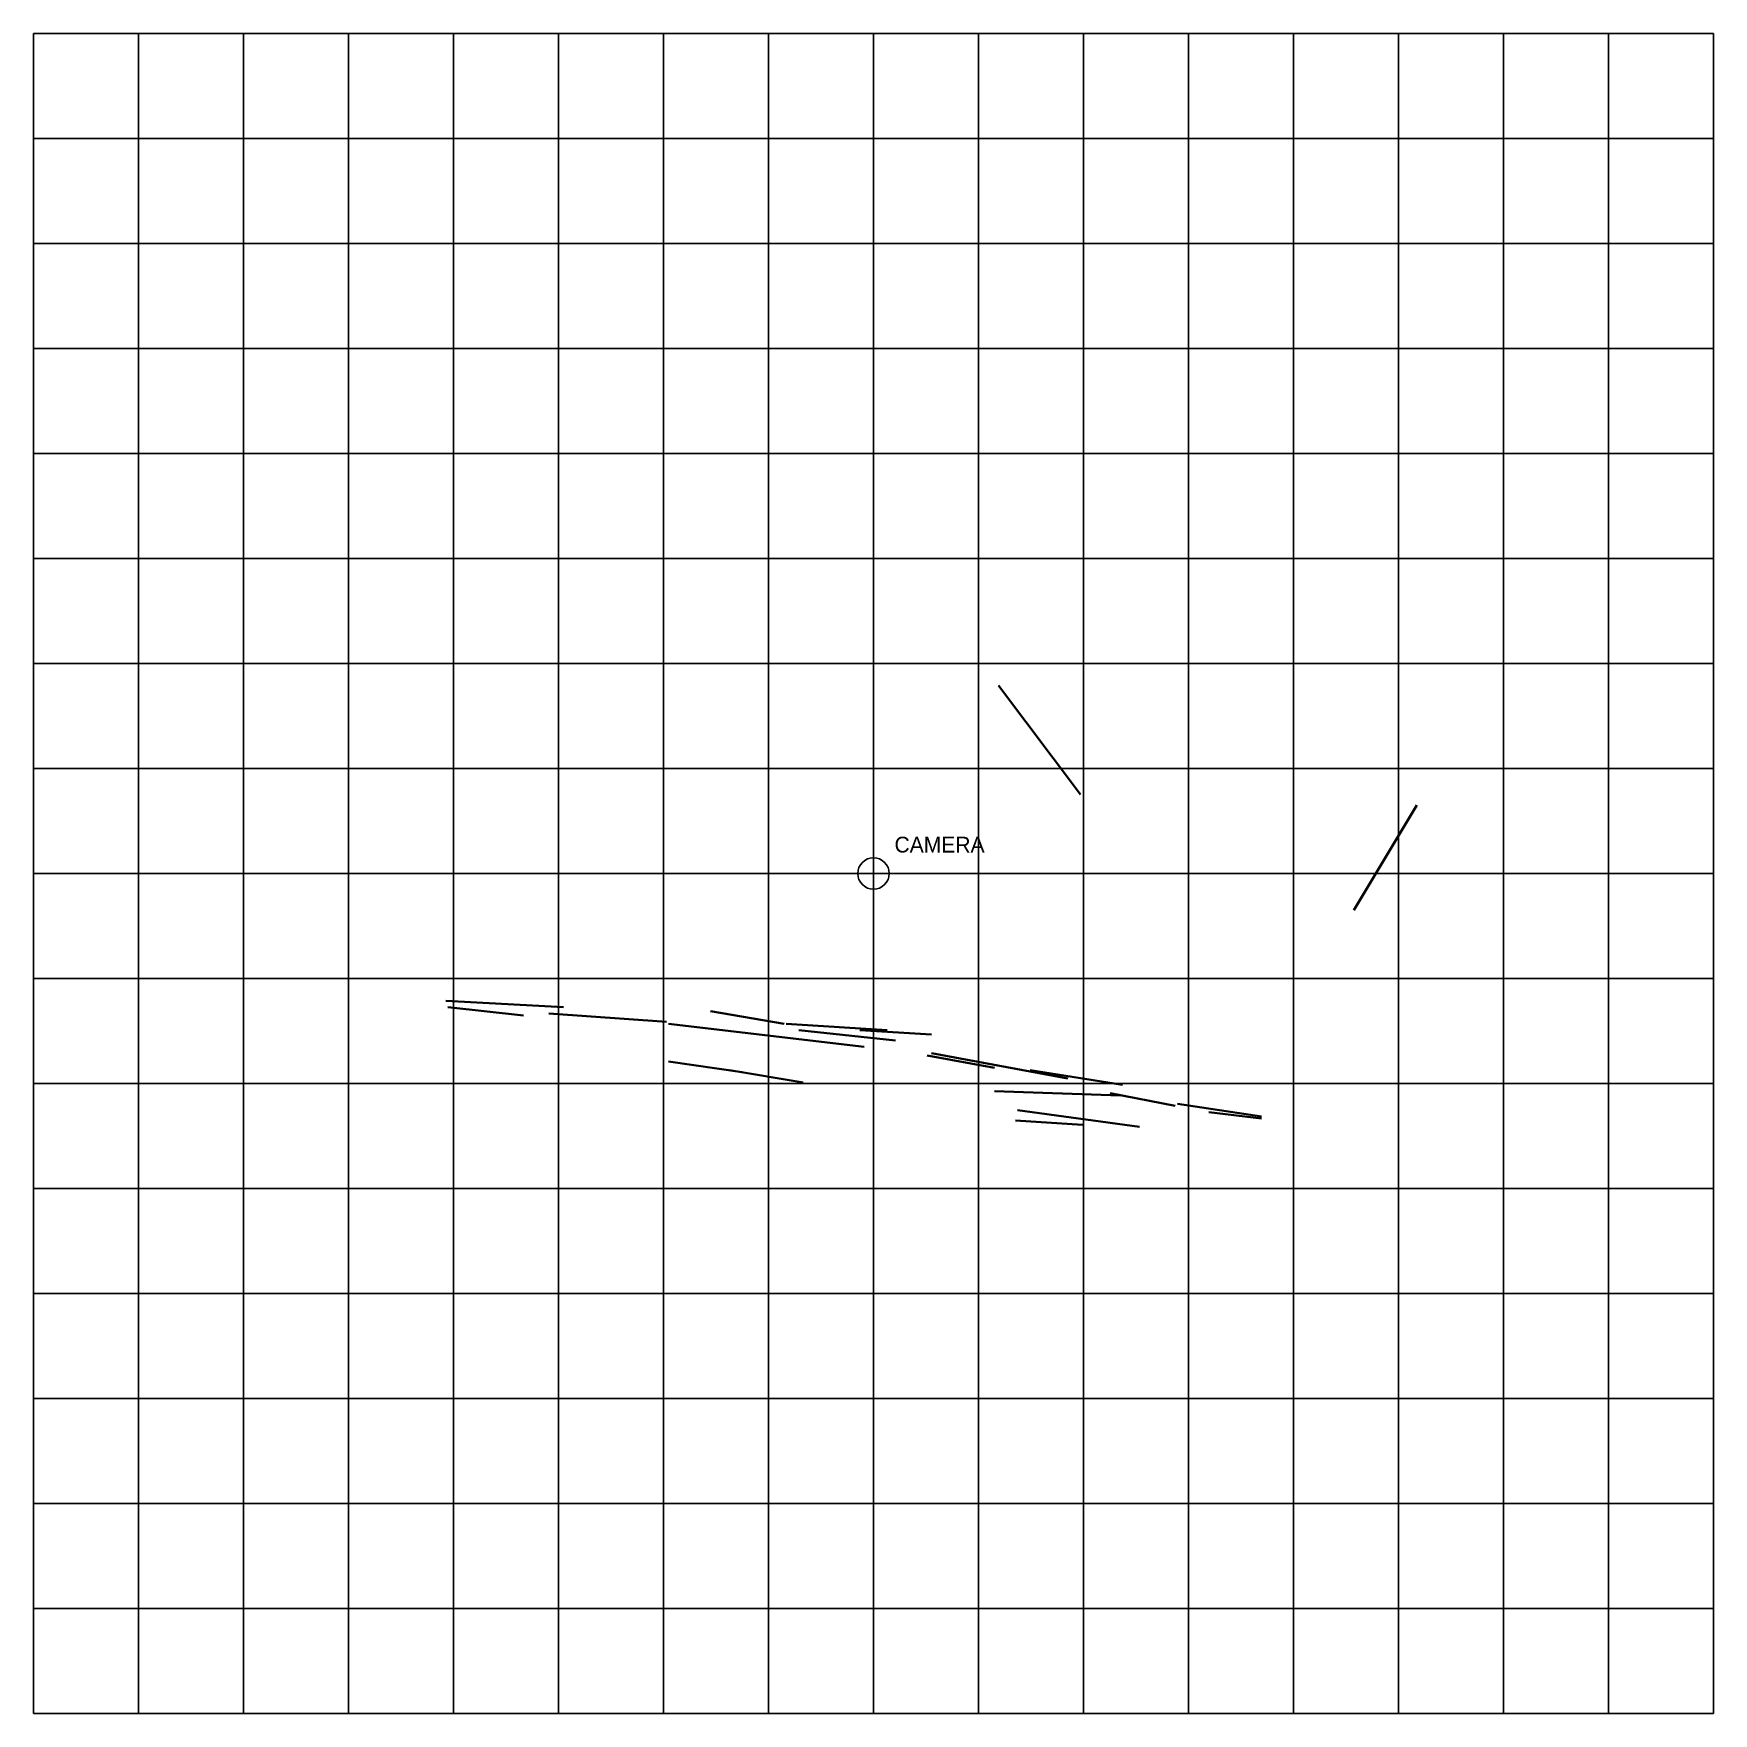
# Model space of a CAD drawing. Header units: metres. Extents: x -8 to 8, y -8 to 8.
import ezdxf

# ---------------------------------------------------------------- set-up
doc = ezdxf.new("R2010")
doc.units = ezdxf.units.M
for name, color, linetype in [('CAMERA', 1, 'Continuous'), ('GRID', 8, 'Continuous'), ('WALLS', 7, 'Continuous')]:
    doc.layers.add(name, color=color, linetype=linetype)

msp = doc.modelspace()

# ---------------------------------------------------------------- linework, layer by layer
at = {"layer": 'CAMERA'}
for p, q in [((0, -0.25), (0, 0.25)), ((-0.25, 0), (0.25, 0))]:
    msp.add_line(p, q, dxfattribs=at)
msp.add_circle((0, 0), 0.15, dxfattribs=at)
at = {"layer": 'GRID'}
for p, q in [((-8, -8), (-8, 8)), ((-8, 8), (8, 8)), ((-7, -8), (-7, 8)), ((-6, -8), (-6, 8)), ((-5, -8), (-5, 8)), ((-4, -8), (-4, 8)), ((-3, -8), (-3, 8)), ((-2, -8), (-2, 8)), ((-1, -8), (-1, 8)), ((0, -8), (0, 8)), ((1, -8), (1, 8)), ((2, -8), (2, 8)), ((3, -8), (3, 8)), ((4, -8), (4, 8)), ((5, -8), (5, 8)), ((6, -8), (6, 8)), ((7, -8), (7, 8)), ((8, -8), (8, 8)), ((-8, 7), (8, 7)), ((-8, 6), (8, 6)), ((-8, 5), (8, 5)), ((-8, 4), (8, 4)), ((-8, 3), (8, 3)), ((-8, 2), (8, 2)), ((-8, 1), (8, 1)), ((-8, 0), (8, 0)), ((-8, -1), (8, -1)), ((-8, -2), (8, -2)), ((-8, -3), (8, -3)), ((-8, -4), (8, -4)), ((-8, -5), (8, -5)), ((-8, -6), (8, -6)), ((-8, -7), (8, -7)), ((-8, -8), (8, -8))]:
    msp.add_line(p, q, dxfattribs=at)
at = {"layer": 'WALLS', "lineweight": 35}
for p, q in [((1.191, 1.792), (1.972, 0.751)), ((4.576, -0.35), (5.176, 0.651)), ((-4.075, -1.212), (-2.954, -1.272)), ((-4.055, -1.272), (-3.334, -1.352)), ((-3.094, -1.332), (-1.972, -1.412)), ((-1.952, -1.432), (-0.09, -1.652)), ((-1.552, -1.312), (-0.851, -1.432)), ((-0.831, -1.432), (0.13, -1.492)), ((-0.711, -1.492), (0.21, -1.592)), ((-0.13, -1.492), (0.551, -1.532)), ((0.511, -1.732), (1.151, -1.852)), ((0.551, -1.712), (1.852, -1.952)), ((-1.952, -1.792), (-1.252, -1.892)), ((-1.372, -1.872), (-0.671, -1.992)), ((1.492, -1.872), (2.373, -2.013)), ((1.151, -2.073), (2.353, -2.113)), ((2.253, -2.093), (2.874, -2.213)), ((2.894, -2.193), (3.695, -2.313)), ((1.352, -2.353), (1.992, -2.393)), ((1.372, -2.253), (2.533, -2.413)), ((3.194, -2.273), (3.695, -2.333))]:
    msp.add_line(p, q, dxfattribs=at)

# ---------------------------------------------------------------- texts
at = {"layer": 'CAMERA'}
msp.add_text('CAMERA', height=0.15, dxfattribs=at).set_placement((0.2, 0.2))

doc.saveas('drawing.dxf')
